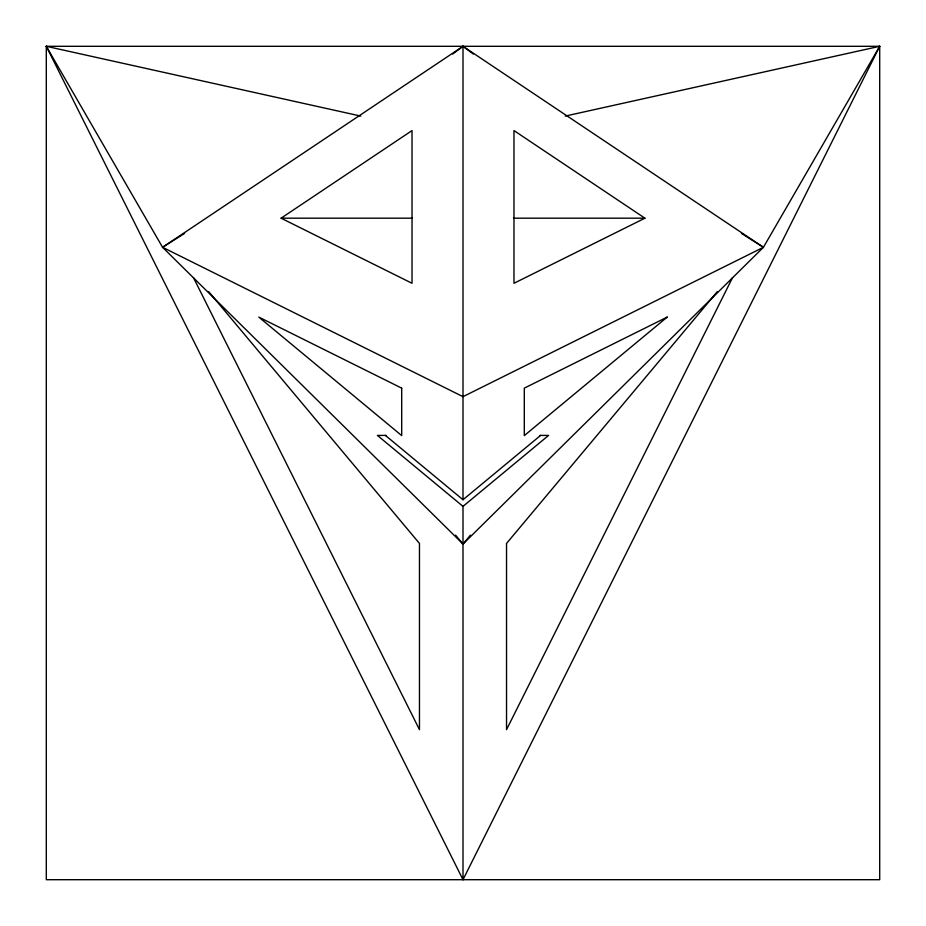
<?xml version="1.0" encoding="UTF-8"?>
<svg xmlns="http://www.w3.org/2000/svg" width="926" height="926" viewBox="0 0 926 926"><rect width="100%" height="100%" fill="white"/><g stroke="black" fill="none" stroke-linecap="round" stroke-linejoin="round"><path stroke-width="1.39" d="M732.524 277.65L506.534 729.642L506.534 543.435L717.268 291.713M360.816 116.097L46.3 46.3L463 879.7L879.7 46.3L46.3 46.3L46.3 879.7L879.7 879.7L879.7 46.3L565.184 116.097M46.3 46.3L162.571 247.3L463 544.037L763.429 247.3L879.7 46.3M470.42 535.17L463 544.037L455.58 535.17M385.424 435.417L463 499.739L540.576 435.417M463 879.7L463 506.372L548.574 435.417L539.939 435.417M452.687 54.044L463 46.3L763.429 247.3L463 396.664L162.571 247.3L463 46.3L473.313 54.044M281.087 218.189L412.024 130.578L412.024 283.287L281.087 218.189L412.464 218.189M162.571 247.3L184.563 233.41M644.913 218.189L513.976 283.287L513.976 130.578L644.913 218.189L513.536 218.189M386.061 435.417L377.426 435.417L463 506.372M741.437 233.41L763.429 247.3M208.732 291.713L419.466 543.435L419.466 729.642L193.476 277.65M463 46.3L463 499.739M667.206 317.086L524.301 435.59L524.301 388.144L667.206 317.086M401.699 388.144L258.794 317.086L401.699 435.59L401.699 388.144"/></g></svg>
